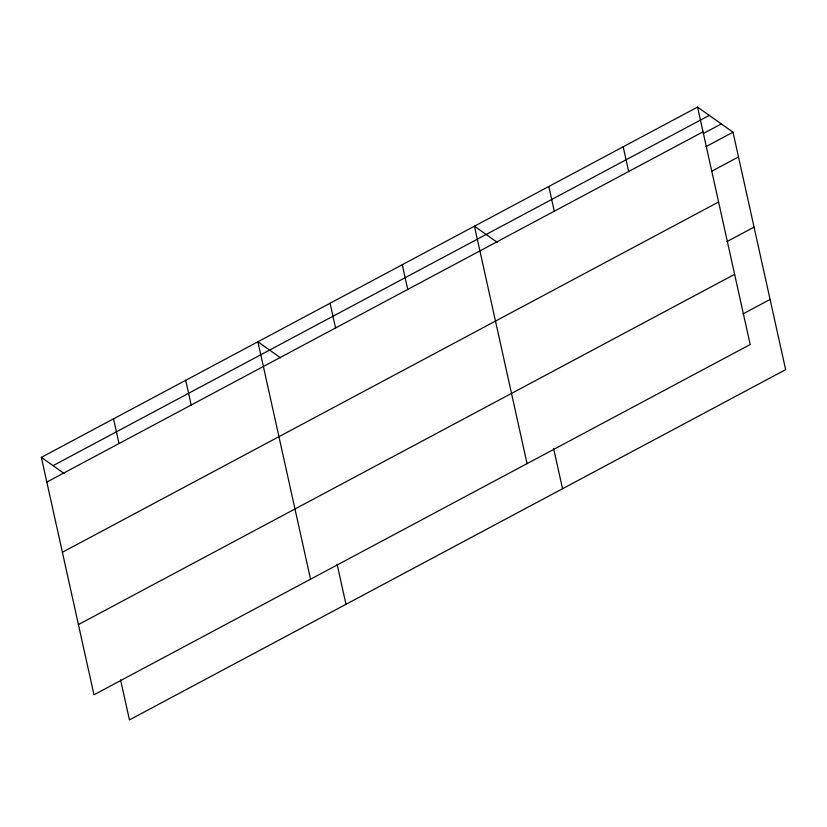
<?xml version="1.0" encoding="UTF-8"?>
<svg xmlns="http://www.w3.org/2000/svg" width="827" height="827" viewBox="0 0 827 827"><rect width="100%" height="100%" fill="white"/><g stroke="black" fill="none" stroke-linecap="round" stroke-linejoin="round"><path stroke-width="1.24" d="M697.554 107.096L750.192 344.528L93.989 694.794L41.35 457.362L697.554 107.096L733.011 132.206L785.65 369.638L129.446 719.903L120.556 679.794M53.052 465.653L709.256 115.387M46.829 482.079L703.033 131.813M703.281 133.55L721.309 123.926M705.969 146.648L733.011 132.206M711.447 171.365L738.49 156.923M62.387 552.271L718.591 202.005M727.016 241.556L754.059 227.125M78.42 624.592L734.624 274.326M743.049 313.878L770.092 299.446M497.192 242.301L474.44 226.185L527.078 463.616M280.653 357.884L257.9 341.768L310.538 579.2M41.35 457.362L64.103 473.478M623.186 146.792L628.665 171.509M548.818 186.488L554.297 211.205M553.645 448.616L562.546 488.726M402.263 264.712L407.742 289.429M330.076 303.24L335.555 327.957M337.106 564.21L345.996 604.32M185.713 380.306L191.192 405.023M113.537 418.834L119.016 443.551"/></g></svg>
